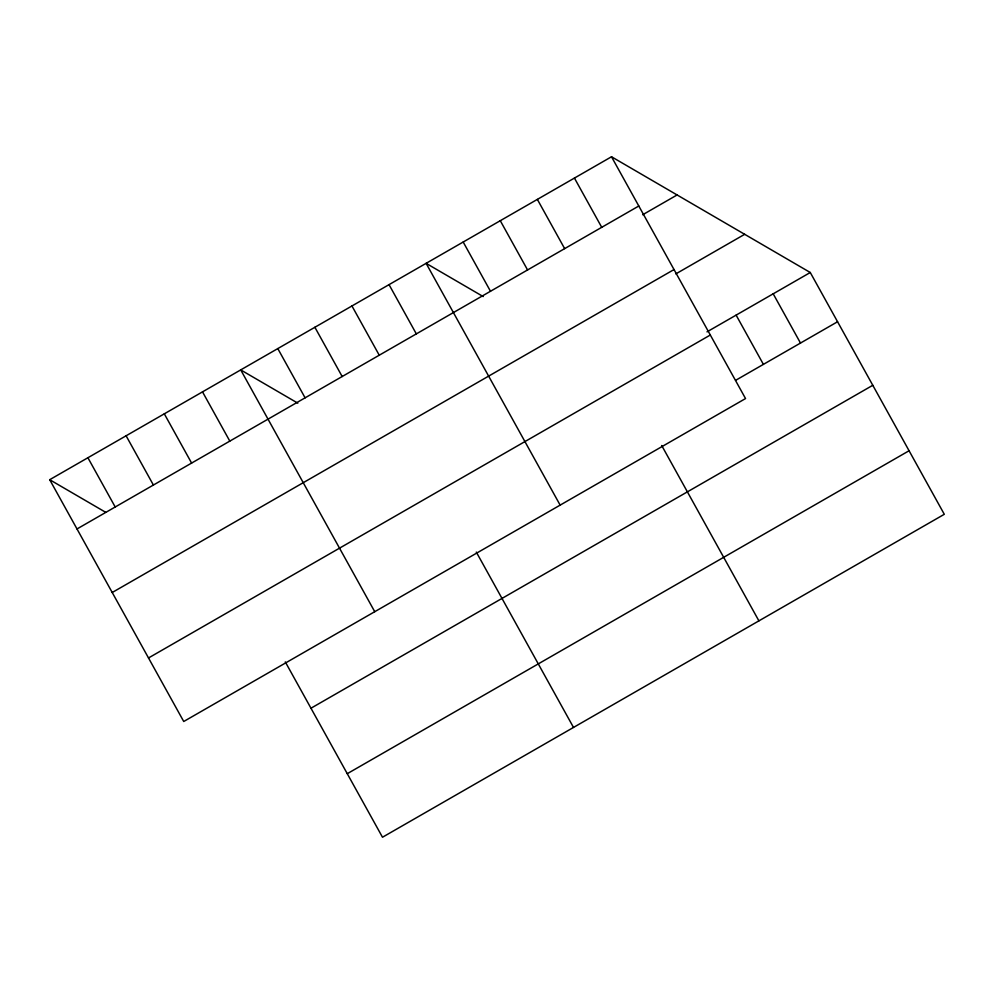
<?xml version="1.0" encoding="UTF-8"?>
<svg xmlns="http://www.w3.org/2000/svg" width="994" height="994" viewBox="0 0 994 994"><rect width="100%" height="100%" fill="white"/><g stroke="black" fill="none" stroke-linecap="round" stroke-linejoin="round"><path stroke-width="1.49" d="M611.509 156.766L745.537 398.557L183.728 721.495L49.7 479.704L611.509 156.766L810.272 272.505L944.3 514.296L382.491 837.234L285.29 661.905M76.998 528.957L638.807 206.007M642.671 214.754L677.1 194.961M112.223 592.499L674.031 269.548M675.821 273.897L744.68 234.311M706.982 331.872L810.272 272.505M148.504 657.966L710.325 335.015M735.597 380.354L837.569 321.745M310.973 708.225L872.794 385.287M347.266 773.692L909.075 450.754M483.208 296.572L426.115 263.335L560.144 505.126M297.802 403.154L240.722 369.905L374.738 611.695M49.7 479.704L105.575 512.245M773.195 293.814L800.493 343.054M736.119 315.123L763.404 364.376M574.433 178.075L601.73 227.328M537.356 199.396L564.654 248.637M661.706 445.523L758.907 620.865M500.28 220.705L527.566 269.946M463.192 242.027L490.489 291.267M389.039 284.644L416.337 333.897M351.951 305.966L379.248 355.206M476.312 552.092L573.501 727.434M314.874 327.274L342.172 376.527M277.798 348.596L305.096 397.836M202.515 391.872L229.813 441.112M164.308 413.827L191.606 463.067M126.101 435.794L153.399 485.035M87.907 457.749L115.205 506.99"/></g></svg>
